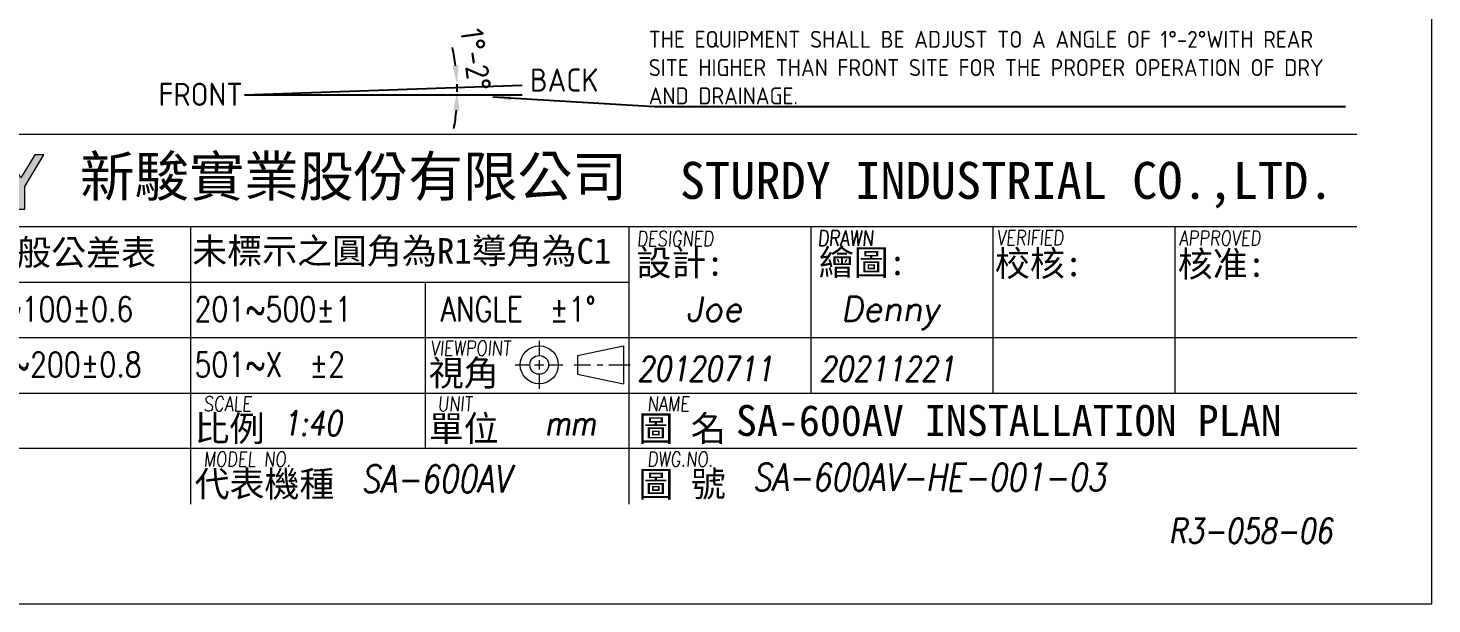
# Model space of a CAD drawing. Header units: millimetres. Extents: x 520436 to 532156, y 98171 to 106411.
# Drawn here: x 527605 to 532156, y 98171 to 100039 of the extents above; entities that cross this region are included whole.
import ezdxf

# ---------------------------------------------------------------- set-up
doc = ezdxf.new("R2010")
doc.units = ezdxf.units.MM
doc.layers.get('0').update_dxf_attribs({"lineweight": 25})
for name, color, linetype, lineweight in [('D', 3, 'Continuous', 13), ('F', 7, 'Continuous', 15), ('T', 4, 'Continuous', 15)]:
    doc.layers.add(name, color=color, linetype=linetype, lineweight=lineweight)
doc.styles.get("Standard").update_dxf_attribs({"font": 'KAIU.TTF'})
doc.styles.add('STU25', font='isocp2.shx')
doc.styles.add('Text', font='romans.shx', dxfattribs={"width": 0.8, "oblique": 10})
doc.dimstyles.new('STU25', dxfattribs={"dimscale": 30, "dimtxt": 2.5, "dimasz": 2, "dimexe": 0.6, "dimexo": 1, "dimgap": 1, "dimtad": 1, "dimdsep": 46, "dimtxsty": 'STU25', "dimcen": 2, "dimazin": 2, "dimtfac": 1, "dimtmove": 0, "dimatfit": 3, "dimfxl": 0, "dimtolj": 1, "dimtzin": 0, "dimarcsym": 0})
doc.dimstyles.new('STU25$7', dxfattribs={"dimscale": 30, "dimtxt": 2.5, "dimasz": 2, "dimexe": 1.25, "dimexo": 0.625, "dimgap": 1, "dimtad": 0, "dimdec": 4, "dimdsep": 46, "dimtxsty": 'STU25', "dimcen": 2.5, "dimazin": 2, "dimtfac": 1, "dimtdec": 4, "dimtmove": 0, "dimatfit": 3, "dimfxl": 0, "dimtolj": 1, "dimtzin": 0, "dimarcsym": 0})

# ---------------------------------------------------------------- blocks, each defined once
blk = doc.blocks.new('*D16')
at = {"layer": 'D', "color": 0, "linetype": 'Continuous', "lineweight": -2}
for start, end in [(6.9654, 11.9308), (0, 2), (350.0692, 355.0346)]:
    blk.add_arc((528303.6, 99832.5), 692.6, start, end, dxfattribs=at)
at = {"layer": 'D', "color": 0}
for points in [[(528981.1, 99915.7), (529001, 99917.3), (528995.7, 99856.7)], [(529003.6, 99772.1), (528983.6, 99773), (528996.2, 99832.5)]]:
    blk.add_solid(points, dxfattribs=at)
at = {"layer": 'Defpoints', "color": 0}
for p in [(528996.1, 99840.6), (529204.1, 99864), (528303.6, 99832.5), (528303.6, 99832.5), (529204.6, 99832.5)]:
    blk.add_point(p, dxfattribs=at)
at = {"layer": 'D', "color": 0, "insert": (529056.5, 99936.5), "char_height": 75, "attachment_point": 5, "rotation": 277.8595, "style": 'STU25'}
blk.add_mtext('1%%D-2%%D', dxfattribs=at)
blk = doc.blocks.new('新駿LOGO')
at = {"layer": 'F'}
h = blk.add_hatch(color=256, dxfattribs=at)
edge = h.paths.add_edge_path()
edge.add_spline(control_points=[(-509.51, -443.62), (-509.51, -443.62), (-509.51, -441.77), (-509.51, -441.77), (-509.51, -441.77), (-511, -439.2), (-511, -439.2), (-511, -439.2), (-510.64, -439.2), (-510.64, -439.2), (-510.64, -439.2), (-510.3, -439.19), (-510.04, -439.32), (-509.79, -439.45), (-509.71, -439.68), (-509.71, -439.68), (-509.71, -439.68), (-508.9, -441.07), (-508.9, -441.07), (-508.9, -441.07), (-507.78, -439.2), (-507.78, -439.2), (-507.78, -439.2), (-507.05, -439.2), (-507.05, -439.2), (-507.05, -439.2), (-508.59, -441.77), (-508.59, -441.77), (-508.59, -441.77), (-508.59, -443.62), (-508.59, -443.62), (-508.59, -443.62), (-509.51, -443.62), (-509.51, -443.62)], knot_values=[0, 0, 0, 0, 1, 1, 1, 2, 2, 2, 3, 3, 3, 4, 4, 4, 5, 5, 5, 6, 6, 6, 7, 7, 7, 8, 8, 8, 9, 9, 9, 10, 10, 10, 11, 11, 11, 11], degree=3, periodic=1)
at = {"layer": 'F', "lineweight": 0}
blk.add_open_spline([(-509.51, -443.62), (-509.51, -443.62), (-509.51, -441.77), (-509.51, -441.77), (-509.51, -441.77), (-511, -439.2), (-511, -439.2), (-511, -439.2), (-510.64, -439.2), (-510.64, -439.2), (-510.64, -439.2), (-510.3, -439.19), (-510.04, -439.32), (-509.79, -439.45), (-509.71, -439.68), (-509.71, -439.68), (-509.71, -439.68), (-508.9, -441.07), (-508.9, -441.07), (-508.9, -441.07), (-507.78, -439.2), (-507.78, -439.2), (-507.78, -439.2), (-507.05, -439.2), (-507.05, -439.2), (-507.05, -439.2), (-508.59, -441.77), (-508.59, -441.77), (-508.59, -441.77), (-508.59, -443.62), (-508.59, -443.62), (-508.59, -443.62), (-509.51, -443.62), (-509.51, -443.62)], degree=3, knots=[0, 0, 0, 0, 1, 1, 1, 2, 2, 2, 3, 3, 3, 4, 4, 4, 5, 5, 5, 6, 6, 6, 7, 7, 7, 8, 8, 8, 9, 9, 9, 10, 10, 10, 11, 11, 11, 11], dxfattribs=at)
at = {"attachment_point": 1, "style": 'STU25'}
for s, insert, char_height in [('{\\f標楷體|b0|i0|c136|p65;新駿實業股份有限公司}', (-504.12, -439.33), 3.25), ('{\\f標楷體|b0|i0|c136|p65;STURDY\\H0.9667x; \\H1.034x;INDUSTRIAL CO.,LTD.}', (-455.51, -439.78), 3)]:
    blk.add_mtext(s, dxfattribs=dict(at, insert=insert, char_height=char_height))
blk = doc.blocks.new('H421')
at = {"layer": 'F', "color": 7}
for p, q in [((155.91, 38.09), (286.91, 38.09)), ((211.36, 38.09), (286.91, 38.09)), ((155.91, 30.59), (286.91, 30.59)), ((192.41, 30.59), (192.41, 17.09)), ((242.66, 30.59), (242.66, 17.09)), ((257.41, 30.59), (257.41, 17.09)), ((272.16, 30.59), (272.16, 17.09)), ((155.91, 26.09), (227.91, 26.09)), ((211.41, 26.09), (211.41, 17.09)), ((155.91, 21.59), (286.91, 21.59)), ((214.91, 21.59), (286.91, 21.59)), ((227.91, 21.59), (286.91, 21.59)), ((155.91, 17.09), (286.91, 17.09)), ((211.41, 17.09), (211.41, 12.59)), ((227.91, 17.09), (227.91, 8.09)), ((286.91, 12.59), (155.91, 12.59))]:
    blk.add_line(p, q, dxfattribs=at)
at = {"layer": 'F'}
for p, q in [((227.91, 30.59), (227.91, 17.09)), ((192.41, 17.09), (192.41, 8.09))]:
    blk.add_line(p, q, dxfattribs=at)
at = {"layer": 'F', "color": 0}
for p, q in [((220.66, 21.32), (220.66, 20.14)), ((223.77, 20.14), (227.5, 20.92)), ((227.5, 20.92), (227.5, 17.84)), ((218.72, 19.38), (219.89, 19.38)), ((220.27, 19.38), (221.04, 19.38)), ((220.66, 19.77), (220.66, 19)), ((221.42, 19.38), (222.57, 19.38)), ((223.49, 19.38), (224.81, 19.38)), ((223.77, 20.14), (223.77, 18.62)), ((225.34, 19.38), (225.81, 19.38)), ((226.31, 19.38), (228.03, 19.38)), ((220.66, 18.62), (220.66, 17.45)), ((223.77, 18.62), (227.5, 17.84))]:
    blk.add_line(p, q, dxfattribs=at)
for radius in [1.54, 0.762]:
    blk.add_circle((220.66, 19.38), radius, dxfattribs=at)
blk.add_blockref('新駿LOGO', (687.56, 475.62))
at = {"layer": 'F', "lineweight": -3}
for s, height, p in [('未標註者一般公差表', 2.076, (164.12, 27.45)), ('未標示之圓角為R1導角為C1', 2.0757, (192.54, 27.58)), ('設計:', 2.076, (228.54, 26.61)), ('繪圖:', 2.076, (243.32, 26.66)), ('校核:', 2.076, (257.59, 26.57)), ('核准:', 2.076, (272.41, 26.52)), ('視角', 2.076, (211.71, 17.69)), ('比例', 2.076, (192.73, 13.19)), ('單位', 2.076, (211.71, 13.19)), ('圖 名', 2.076, (228.7, 13.19)), ('代表機種', 2.076, (192.73, 8.69)), ('圖 號', 2.076, (228.7, 8.69))]:
    blk.add_text(s, height=height, dxfattribs=at).set_placement(p)
at = {"layer": 'F', "color": 1, "lineweight": 15, "style": 'Text', "oblique": 5, "width": 0.8}
for s, height, p in [('DESIGNED', 1.2, (228.57, 29.01)), ('DRAWN', 1.245, (243.23, 29.03)), ('VERIFIED', 1.2, (257.72, 29.09)), ('APPROVED', 1.2, (272.5, 29.06)), ('VIEWPOINT', 1.2, (211.83, 20.13)), ('SCALE', 1.2, (193.44, 15.63)), ('UNIT', 1.2, (212.42, 15.63)), ('NAME', 1.2, (229.41, 15.63)), ('MODEL NO.', 1.2, (193.44, 11.13)), ('DWG.NO.', 1.2, (229.41, 11.13))]:
    blk.add_text(s, height=height, dxfattribs=at).set_placement(p)
at = {"layer": 'F', "lineweight": 20, "style": 'Text', "width": 0.8}
for s, p in [('51~100±0.6', (174.32, 22.91)), ('201~500±1', (192.72, 22.91)), ('ANGLE  ±1%%D', (212.68, 22.91)), ('101~200±0.8', (173.63, 18.41)), ('501~X  ±2', (192.72, 18.41))]:
    blk.add_text(s, height=2, dxfattribs=at).set_placement(p)

msp = doc.modelspace()

# ---------------------------------------------------------------- linework, layer by layer
at = {"linetype": 'Continuous'}
for q in [(529206.884, 99854.055), (529207.433, 99822.61)]:
    msp.add_line((528306.433, 99822.61), q, dxfattribs=at)
at = {"layer": 'F', "color": 6}
msp.add_lwpolyline([(520435.943, 106411.495), (520435.943, 98171.495), (532155.943, 98171.495), (532155.943, 106411.495)], close=True, dxfattribs=at)
msp.add_lwpolyline([(520435.943, 106411.495), (520435.943, 98171.495), (532155.943, 98171.495), (532155.943, 106411.495)], close=True, dxfattribs=at)

# ---------------------------------------------------------------- block references
at = {"xscale": 40, "yscale": 40, "zscale": 40}
msp.add_blockref('H421', (520435.943, 98171.495), dxfattribs=at)

# ---------------------------------------------------------------- texts
at = {"layer": 'D', "color": 4}
msp.add_text('SA-600AV INSTALLATION PLAN', height=100, dxfattribs=at).set_placement((529899.868, 98716.415))
at = {"layer": 'D', "color": 11, "insert": (529617.269, 100029.907), "char_height": 55, "attachment_point": 1}
msp.add_mtext('{\\Fisocp2.shx;\\C3;THE EQUIPMENT SHALL BE ADJUST TO A ANGLE OF 1%%d-2%%dWITH REAR \\PSITE HIGHER THAN FRONT SITE FOR THE PROPER OPERATION OF DRY \\PAND DRAINAGE.}', dxfattribs=at)
at = {"layer": 'D', "linetype": 'Continuous', "char_height": 75, "width": 218.181, "attachment_point": 1}
for s, insert in [('{\\Fisocp2.shx;BACK}', (529232.274, 99907.798)), ('{\\Fisocp2.shx;FRONT}', (528028.254, 99861.623))]:
    msp.add_mtext(s, dxfattribs=dict(at, insert=insert))
at = {"layer": 'T', "lineweight": 20, "style": 'Text', "oblique": 10}
for s, p in [('Joe', (529737.713, 99088.084)), ('Denny', (530239.984, 99088.084))]:
    msp.add_text(s, height=80, dxfattribs=at).set_placement(p)
at = {"layer": 'T', "lineweight": 20, "style": 'Text', "oblique": 10, "width": 0.8}
for s, height, p in [('20120711', 80, (529580.096, 98894.384)), ('20211221', 80, (530170.096, 98894.384)), ('1:40', 80, (528430.183, 98717.604)), ('mm', 80, (529280.508, 98717.831)), ('SA-600AV', 88, (528685.259, 98533.069)), ('SA-600AV-HE-001-03', 88, (529954.395, 98538.663))]:
    msp.add_text(s, height=height, dxfattribs=at).set_placement(p)
at = {"layer": 'T', "linetype": 'Continuous', "lineweight": 20, "insert": (531303.348, 98448.849), "char_height": 80, "attachment_point": 1, "style": 'Text'}
msp.add_mtext('{R3-058-06}', dxfattribs=at)

# ---------------------------------------------------------------- dimensions: what is measured, and where the dimension line sits
at = {"layer": 'D', "linetype": 'Continuous'}
dim = msp.add_angular_dim_2l(base=(528996.113, 99840.575), line1=((528303.603, 99832.517), (529204.603, 99832.517)), line2=((528303.603, 99832.517), (529204.054, 99863.961)), text='1%%D-2%%D', dimstyle='STU25', override={"dimtxsty": 'STU25'}, dxfattribs=at)
dim.commit()
dim.dimension.update_dxf_attribs({"geometry": '*D16', "text_midpoint": (528989.654, 99927.22), "dimtype": 162})

# ---------------------------------------------------------------- leaders
at = {"layer": 'D'}
msp.add_leader([(529111.823, 99816.247), (529637.194, 99784.903), (531875.84, 99784.903)], dimstyle='STU25$7', override={"dimgap": 1, "dimtad": 0}, dxfattribs=at)

doc.saveas('drawing.dxf')
